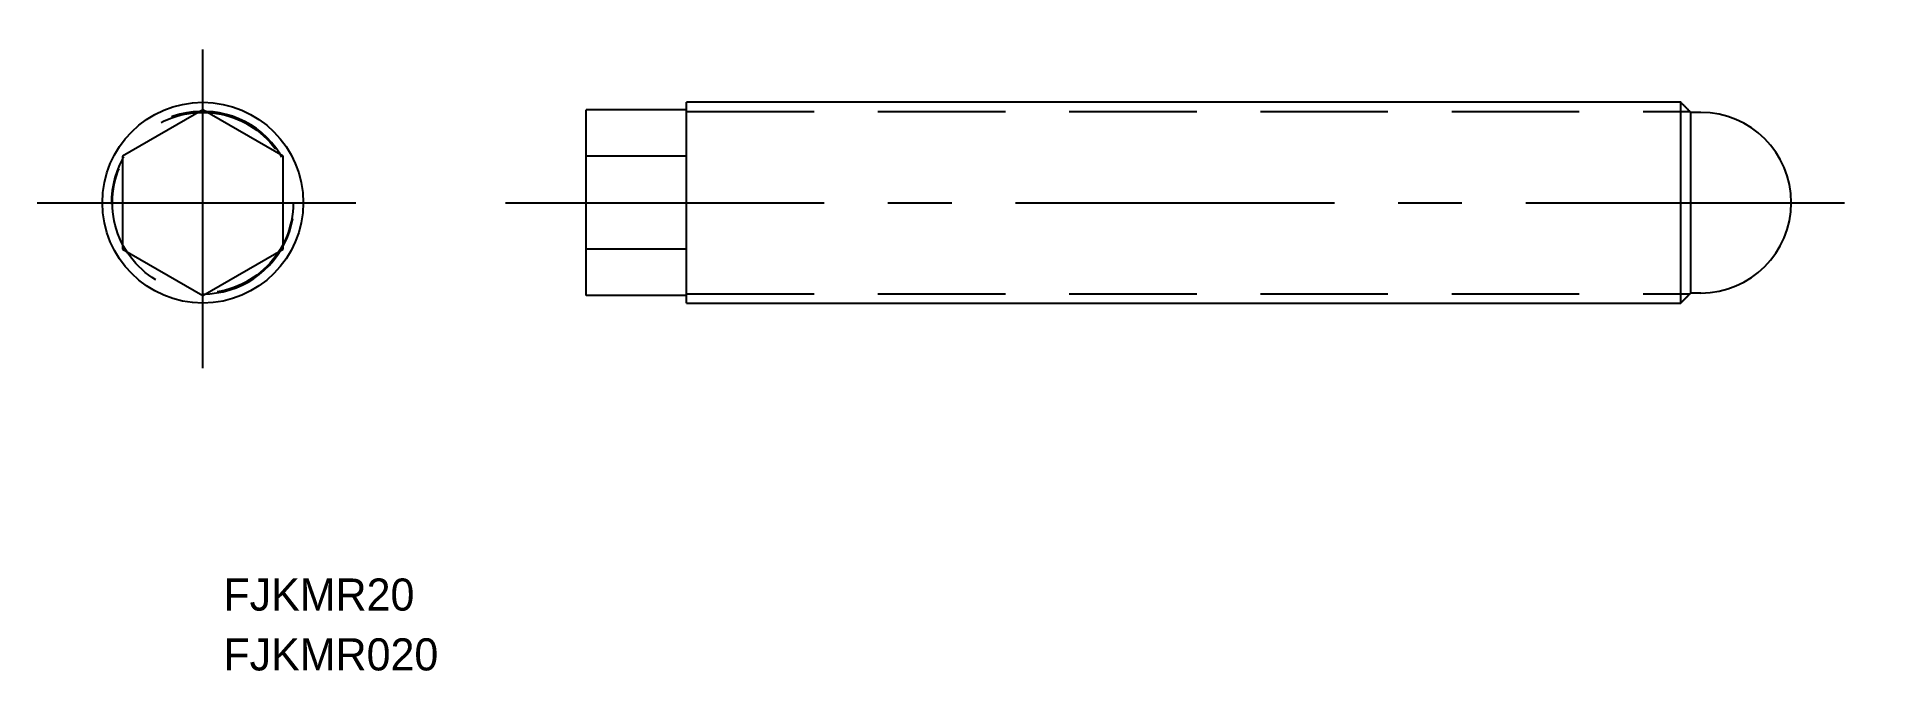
# Model space of a CAD drawing. Extents: x -16 to 168, y 2 to 65.
import ezdxf

# ---------------------------------------------------------------- set-up
doc = ezdxf.new("R2010")
doc.units = 0
doc.linetypes.add('CENTER', pattern=[50.8, 31.75, -6.35, 6.35, -6.35])
doc.linetypes.add('DASHED', pattern=[19.05, 12.7, -6.35])
doc.layers.get('0').update_dxf_attribs({"linetype": 'CONTINUOUS'})
doc.layers.add('CENTER', color=1, linetype='CENTER')
doc.styles.get("Standard").update_dxf_attribs({"font": 'txt', "oblique": 10})

msp = doc.modelspace()

# ---------------------------------------------------------------- linework, layer by layer
at = {"color": 7, "linetype": 'CONTINUOUS'}
for p, q in [((0, 57.39), (-8, 52.77)), ((8, 52.77), (0, 57.39)), ((48.17, 57.39), (38.17, 57.39)), ((38.17, 52.77), (38.17, 57.39)), ((48.17, 38.15), (48.17, 58.15)), ((147.17, 38.15), (147.17, 58.15)), ((148.17, 39.15), (148.17, 57.15)), ((149.17, 57.15), (148.17, 57.15)), ((-8, 52.77), (-8, 43.53)), ((8, 43.53), (8, 52.77)), ((48.17, 52.77), (38.17, 52.77)), ((38.17, 43.53), (38.17, 52.77)), ((-8, 43.53), (0, 38.91)), ((0, 38.91), (8, 43.53)), ((48.17, 43.53), (38.17, 43.53)), ((38.17, 38.91), (38.17, 43.53)), ((48.17, 38.91), (38.17, 38.91)), ((149.17, 39.15), (148.17, 39.15))]:
    msp.add_line(p, q, dxfattribs=at)
at = {"color": 3, "linetype": 'DASHED'}
for p, q in [((48.17, 57.24), (148.08, 57.24)), ((48.17, 39.06), (148.08, 39.06))]:
    msp.add_line(p, q, dxfattribs=at)
at = {"color": 7}
for points in [[(147.17, 58.15, 0), (145.6, 58.15, 0), (144.02, 58.15, 0), (142.45, 58.15, 0), (140.88, 58.15, 0), (139.31, 58.15, 0), (137.74, 58.15, 0), (136.17, 58.15, 0), (134.6, 58.15, 0), (133.02, 58.15, 0), (131.45, 58.15, 0), (129.88, 58.15, 0), (128.31, 58.15, 0), (126.74, 58.15, 0), (125.17, 58.15, 0), (123.6, 58.15, 0), (122.02, 58.15, 0), (120.45, 58.15, 0), (118.88, 58.15, 0), (117.31, 58.15, 0), (115.74, 58.15, 0), (114.17, 58.15, 0), (112.6, 58.15, 0), (111.02, 58.15, 0), (109.45, 58.15, 0), (107.88, 58.15, 0), (106.31, 58.15, 0), (104.74, 58.15, 0), (103.17, 58.15, 0), (101.6, 58.15, 0), (100.02, 58.15, 0), (98.45, 58.15, 0), (96.88, 58.15, 0), (95.31, 58.15, 0), (93.74, 58.15, 0), (92.17, 58.15, 0), (90.6, 58.15, 0), (89.02, 58.15, 0), (87.45, 58.15, 0), (85.88, 58.15, 0), (84.31, 58.15, 0), (82.74, 58.15, 0), (81.17, 58.15, 0), (79.6, 58.15, 0), (78.02, 58.15, 0), (76.45, 58.15, 0), (74.88, 58.15, 0), (73.31, 58.15, 0), (71.74, 58.15, 0), (70.17, 58.15, 0), (68.6, 58.15, 0), (67.02, 58.15, 0), (65.45, 58.15, 0), (63.88, 58.15, 0), (62.31, 58.15, 0), (60.74, 58.15, 0), (59.17, 58.15, 0), (57.6, 58.15, 0), (56.02, 58.15, 0), (54.45, 58.15, 0), (52.88, 58.15, 0), (51.31, 58.15, 0), (49.74, 58.15, 0), (48.17, 58.15, 0)], [(148.17, 57.15, 0), (148.15, 57.16, 0), (148.14, 57.18, 0), (148.12, 57.2, 0), (148.1, 57.21, 0), (148.09, 57.23, 0), (148.07, 57.24, 0), (148.06, 57.26, 0), (148.04, 57.28, 0), (148.02, 57.29, 0), (148.01, 57.31, 0), (147.99, 57.32, 0), (147.98, 57.34, 0), (147.96, 57.35, 0), (147.95, 57.37, 0), (147.93, 57.39, 0), (147.91, 57.4, 0), (147.9, 57.42, 0), (147.88, 57.43, 0), (147.87, 57.45, 0), (147.85, 57.47, 0), (147.83, 57.48, 0), (147.82, 57.5, 0), (147.8, 57.51, 0), (147.79, 57.53, 0), (147.77, 57.55, 0), (147.75, 57.56, 0), (147.74, 57.58, 0), (147.72, 57.59, 0), (147.71, 57.61, 0), (147.69, 57.62, 0), (147.68, 57.64, 0), (147.66, 57.66, 0), (147.64, 57.67, 0), (147.63, 57.69, 0), (147.61, 57.7, 0), (147.6, 57.72, 0), (147.58, 57.74, 0), (147.56, 57.75, 0), (147.55, 57.77, 0), (147.53, 57.78, 0), (147.52, 57.8, 0), (147.5, 57.82, 0), (147.48, 57.83, 0), (147.47, 57.85, 0), (147.45, 57.86, 0), (147.44, 57.88, 0), (147.42, 57.89, 0), (147.41, 57.91, 0), (147.39, 57.93, 0), (147.37, 57.94, 0), (147.36, 57.96, 0), (147.34, 57.97, 0), (147.33, 57.99, 0), (147.31, 58.01, 0), (147.29, 58.02, 0), (147.28, 58.04, 0), (147.26, 58.05, 0), (147.25, 58.07, 0), (147.23, 58.08, 0), (147.22, 58.1, 0), (147.2, 58.12, 0), (147.18, 58.13, 0), (147.17, 58.15, 0)], [(147.17, 38.15, 0), (147.18, 38.16, 0), (147.2, 38.18, 0), (147.22, 38.2, 0), (147.23, 38.21, 0), (147.25, 38.23, 0), (147.26, 38.24, 0), (147.28, 38.26, 0), (147.29, 38.28, 0), (147.31, 38.29, 0), (147.33, 38.31, 0), (147.34, 38.32, 0), (147.36, 38.34, 0), (147.37, 38.35, 0), (147.39, 38.37, 0), (147.41, 38.39, 0), (147.42, 38.4, 0), (147.44, 38.42, 0), (147.45, 38.43, 0), (147.47, 38.45, 0), (147.48, 38.47, 0), (147.5, 38.48, 0), (147.52, 38.5, 0), (147.53, 38.51, 0), (147.55, 38.53, 0), (147.56, 38.55, 0), (147.58, 38.56, 0), (147.6, 38.58, 0), (147.61, 38.59, 0), (147.63, 38.61, 0), (147.64, 38.62, 0), (147.66, 38.64, 0), (147.68, 38.66, 0), (147.69, 38.67, 0), (147.71, 38.69, 0), (147.72, 38.7, 0), (147.74, 38.72, 0), (147.75, 38.74, 0), (147.77, 38.75, 0), (147.79, 38.77, 0), (147.8, 38.78, 0), (147.82, 38.8, 0), (147.83, 38.82, 0), (147.85, 38.83, 0), (147.87, 38.85, 0), (147.88, 38.86, 0), (147.9, 38.88, 0), (147.91, 38.89, 0), (147.93, 38.91, 0), (147.95, 38.93, 0), (147.96, 38.94, 0), (147.98, 38.96, 0), (147.99, 38.97, 0), (148.01, 38.99, 0), (148.02, 39.01, 0), (148.04, 39.02, 0), (148.06, 39.04, 0), (148.07, 39.05, 0), (148.09, 39.07, 0), (148.1, 39.08, 0), (148.12, 39.1, 0), (148.14, 39.12, 0), (148.15, 39.13, 0), (148.17, 39.15, 0)], [(48.17, 38.15, 0), (49.74, 38.15, 0), (51.31, 38.15, 0), (52.88, 38.15, 0), (54.45, 38.15, 0), (56.02, 38.15, 0), (57.6, 38.15, 0), (59.17, 38.15, 0), (60.74, 38.15, 0), (62.31, 38.15, 0), (63.88, 38.15, 0), (65.45, 38.15, 0), (67.02, 38.15, 0), (68.6, 38.15, 0), (70.17, 38.15, 0), (71.74, 38.15, 0), (73.31, 38.15, 0), (74.88, 38.15, 0), (76.45, 38.15, 0), (78.02, 38.15, 0), (79.6, 38.15, 0), (81.17, 38.15, 0), (82.74, 38.15, 0), (84.31, 38.15, 0), (85.88, 38.15, 0), (87.45, 38.15, 0), (89.02, 38.15, 0), (90.6, 38.15, 0), (92.17, 38.15, 0), (93.74, 38.15, 0), (95.31, 38.15, 0), (96.88, 38.15, 0), (98.45, 38.15, 0), (100.02, 38.15, 0), (101.6, 38.15, 0), (103.17, 38.15, 0), (104.74, 38.15, 0), (106.31, 38.15, 0), (107.88, 38.15, 0), (109.45, 38.15, 0), (111.02, 38.15, 0), (112.6, 38.15, 0), (114.17, 38.15, 0), (115.74, 38.15, 0), (117.31, 38.15, 0), (118.88, 38.15, 0), (120.45, 38.15, 0), (122.02, 38.15, 0), (123.6, 38.15, 0), (125.17, 38.15, 0), (126.74, 38.15, 0), (128.31, 38.15, 0), (129.88, 38.15, 0), (131.45, 38.15, 0), (133.02, 38.15, 0), (134.6, 38.15, 0), (136.17, 38.15, 0), (137.74, 38.15, 0), (139.31, 38.15, 0), (140.88, 38.15, 0), (142.45, 38.15, 0), (144.02, 38.15, 0), (145.6, 38.15, 0), (147.17, 38.15, 0)]]:
    msp.add_polyline3d(points, dxfattribs=at)
at = {"color": 7, "linetype": 'CONTINUOUS'}
msp.add_circle((0, 48.15), 10, dxfattribs=at)
at = {"color": 3, "linetype": 'DASHED'}
msp.add_circle((0, 48.15), 9, dxfattribs=at)
msp.add_arc((0, 48.15), 9.1, 270, 181.011, dxfattribs=at)
at = {"color": 7, "linetype": 'CONTINUOUS'}
for start, end in [(0, 90), (270, 0)]:
    msp.add_arc((149.17, 48.15), 9, start, end, dxfattribs=at)
at = {"layer": 'CENTER', "color": 1, "linetype": 'CENTER'}
for p, q in [((0, 31.65), (0, 64.65)), ((-16.5, 48.15), (16.5, 48.15)), ((30.13, 48.15), (168.2, 48.15))]:
    msp.add_line(p, q, dxfattribs=at)

# ---------------------------------------------------------------- texts
at = {"color": 7, "linetype": 'CONTINUOUS'}
for s, p in [('FJKMR20', (2.05, 7.51)), ('FJKMR020', (2.05, 1.55))]:
    msp.add_text(s, height=3.2, dxfattribs=at).set_placement(p)

doc.saveas('drawing.dxf')
